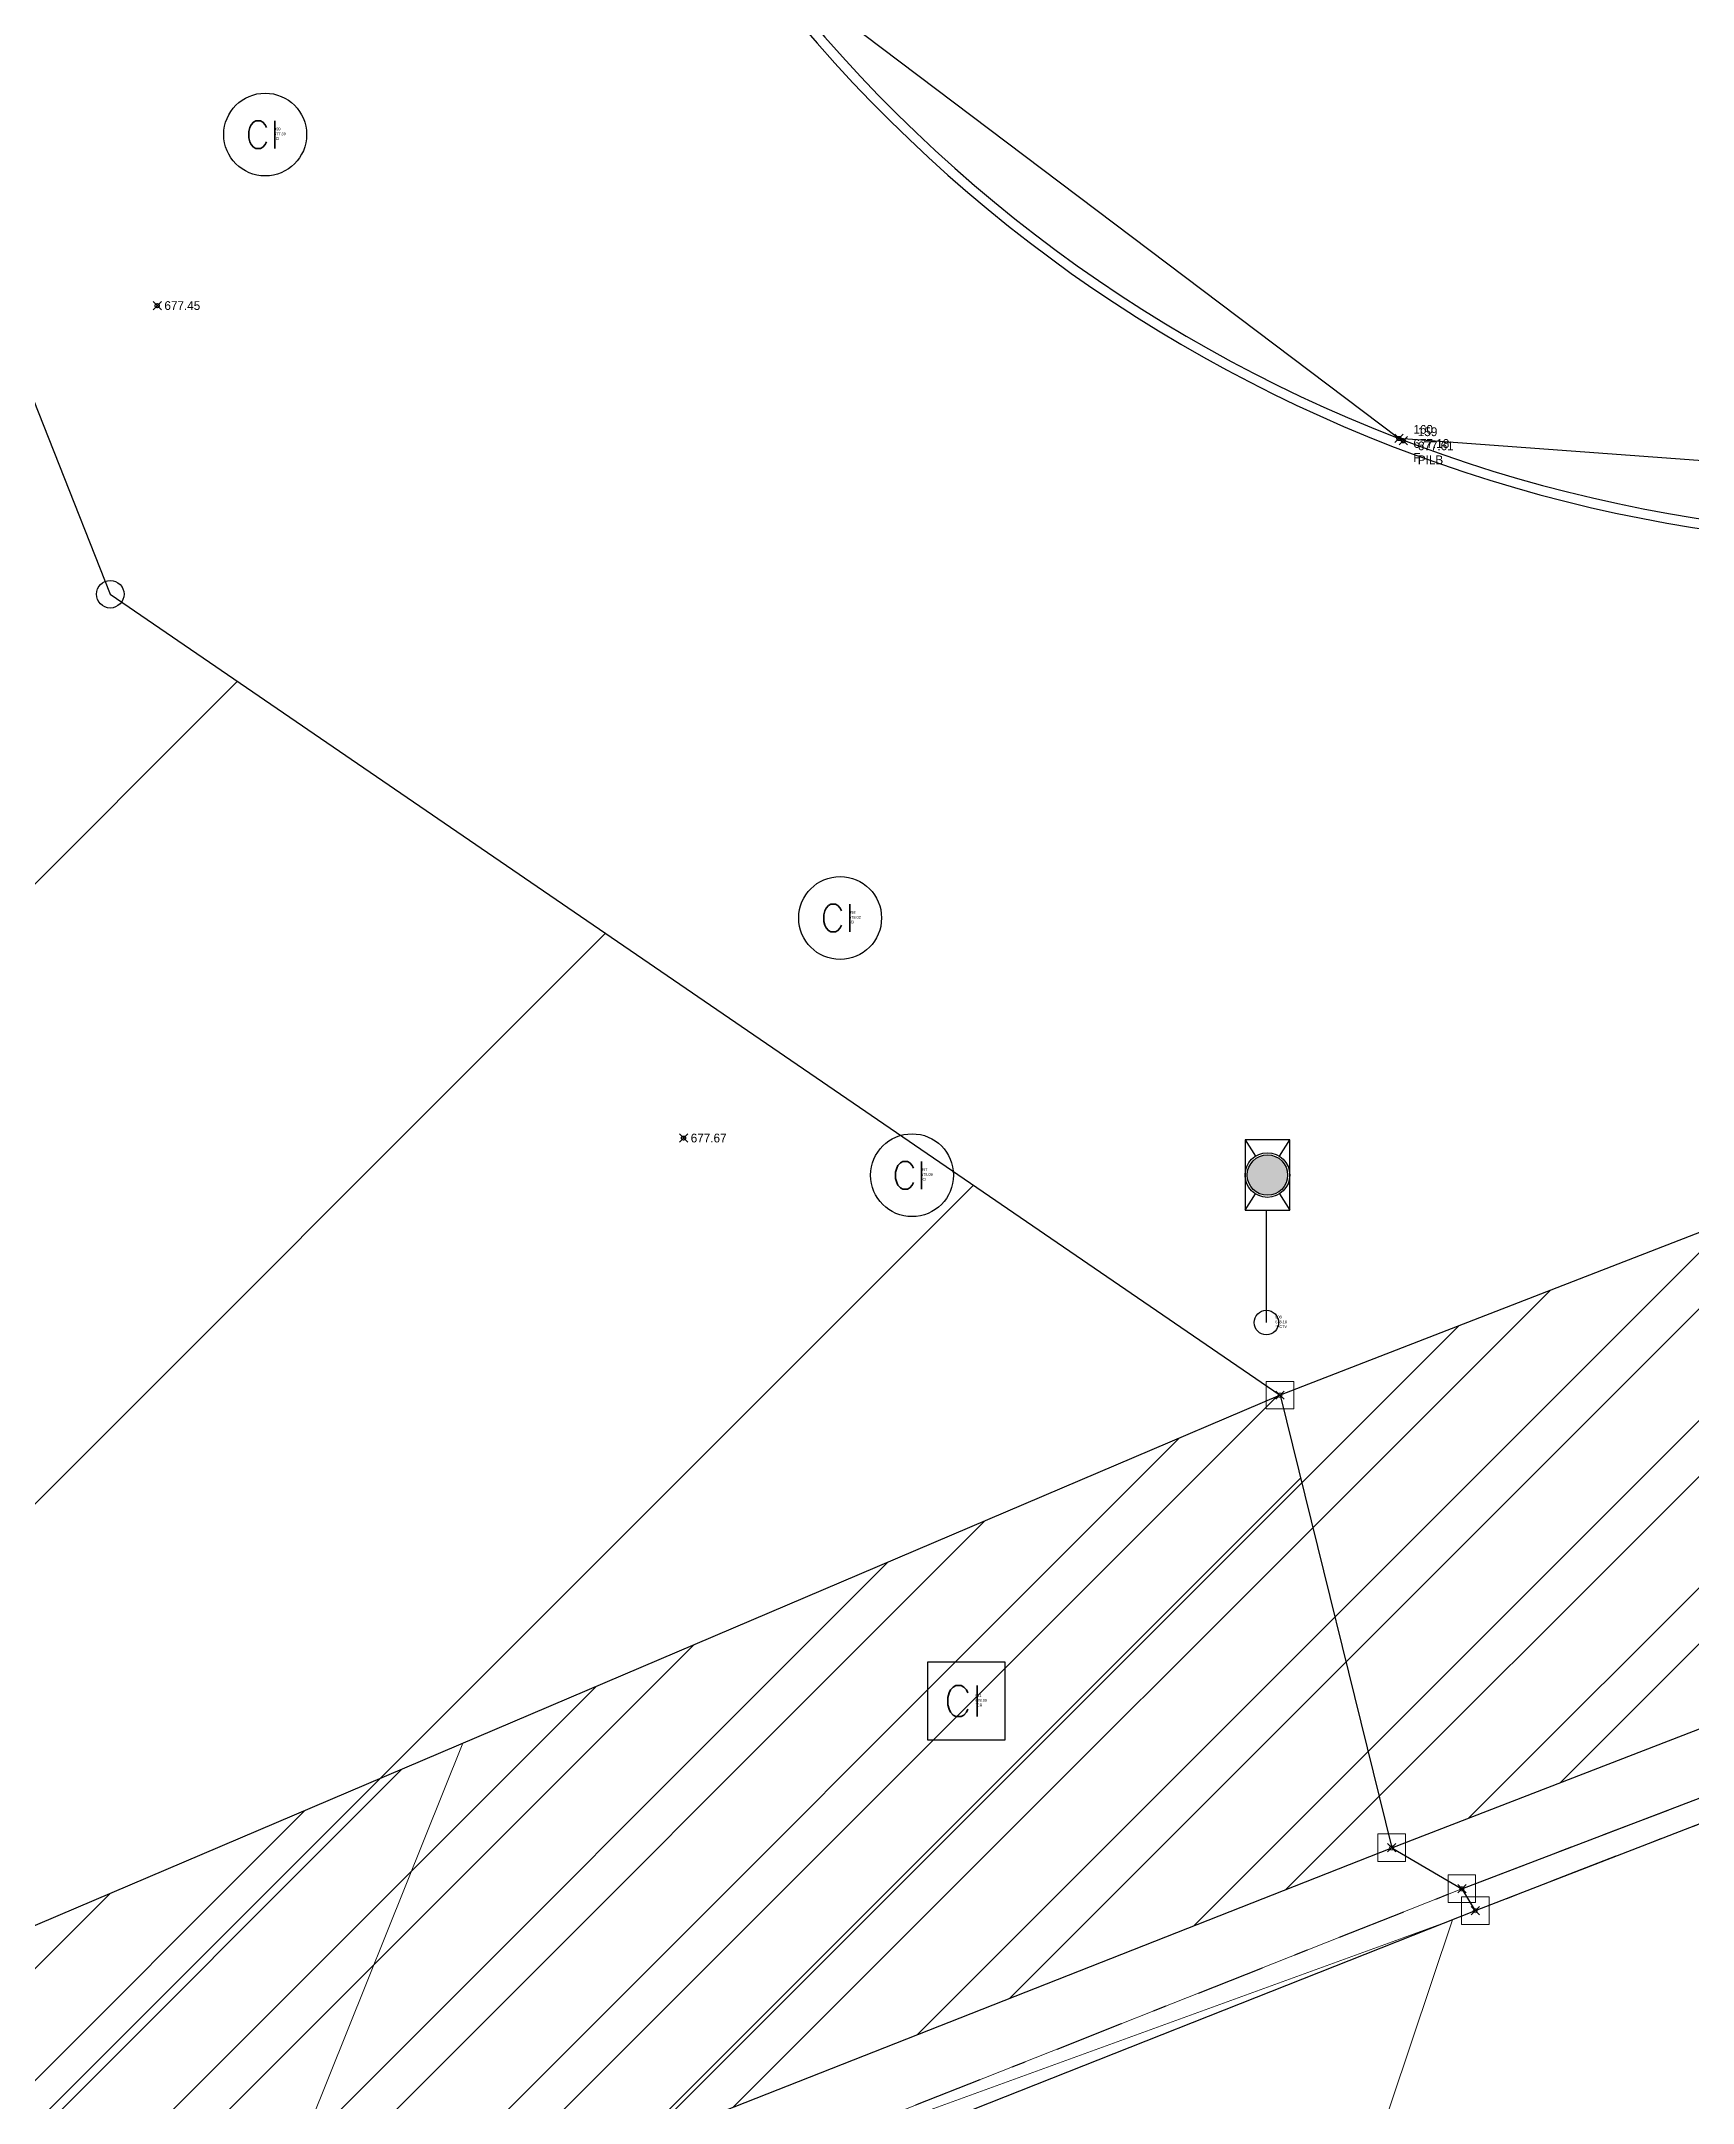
# Model space of a CAD drawing. Extents: x 350769 to 354978, y 6304672 to 6307963.
# Drawn here: x 352608.57 to 352620.53, y 6305463.3 to 6305478.23 of the extents above; entities that cross this region are included whole.
import ezdxf

# ---------------------------------------------------------------- set-up
doc = ezdxf.new("R2010")
doc.units = 0
doc.header["$PDMODE"] = 35
doc.header["$PDSIZE"] = 0.03
doc.linetypes.add('CONTINUOS', pattern=[0])
doc.linetypes.add('JPG_DASHDOT', pattern=[1, 0.5, -0.25, 0, -0.25])
doc.layers.get('0').update_dxf_attribs({"linetype": 'CONTINUOUS'})
for name, color, linetype in [('0-LEVANTAMIENTO 2020.SEP', 252, 'CONTINUOUS'), ('1-MASTIL', 7, 'CONTINUOUS'), ('1-PAVIMENTO', 161, 'CONTINUOUS'), ('1-PILETA', 131, 'CONTINUOUS'), ('1-SOLERA', 212, 'CONTINUOUS'), ('1-VEREDA', 251, 'CONTINUOUS'), ('2-ACHURADO JARDINERA', 252, 'CONTINUOUS'), ('2-ACHURADO MURO', 9, 'CONTINUOUS'), ('2-ACHURADO VEREDA', 252, 'CONTINUOUS'), ('C-TINN', 5, 'CONTINUOUS'), ('C-TOPO - BORDE - 3', 7, 'CONTINUOUS'), ('C-TOPO-MINR', 8, 'CONTINUOUS'), ('TOP-URB-SOLERAS', 2, 'JPG_DASHDOT'), ('V-NODE - 2013', 4, 'CONTINUOUS'), ('V-NODE-TEXT', 1, 'CONTINUOUS'), ('V-NODE-TEXT 2013', 2, 'CONTINUOUS'), ('Z-CI', 253, 'CONTINUOUS'), ('Z-CR', 253, 'CONTINUOUS'), ('Z-PCTV', 253, 'CONTINUOUS')]:
    doc.layers.add(name, color=color, linetype=linetype)
doc.layers.add('0_ASD_TOPOGRAFIA_ELEMENTOS', color=7, linetype='CONTINUOS', lineweight=5, true_color=0xbdbdbd)
doc.styles.add('ROMANS', font='romans.shx', dxfattribs={"width": 0.65})

# ---------------------------------------------------------------- blocks, each defined once
blk = doc.blocks.new('*U296', base_point=(352613.217, 6305470.286))
at = {"layer": 'V-NODE - 2013', "lineweight": -2}
blk.add_point((352613.217, 6305470.286), dxfattribs=at)
at = {"layer": 'V-NODE-TEXT 2013', "color": 0, "linetype": 'ByBlock', "insert": (352613.269, 6305470.286), "char_height": 0.0635, "attachment_point": 4}
blk.add_mtext('677.67', dxfattribs=at)
blk = doc.blocks.new('*U298', base_point=(352609.405, 6305476.315))
at = {"layer": 'V-NODE - 2013', "lineweight": -2}
blk.add_point((352609.405, 6305476.315), dxfattribs=at)
at = {"layer": 'V-NODE-TEXT 2013', "color": 0, "linetype": 'ByBlock', "insert": (352609.457, 6305476.315), "char_height": 0.0635, "attachment_point": 4}
blk.add_mtext('677.45', dxfattribs=at)
blk = doc.blocks.new('*U311', base_point=(352618.43, 6305475.336))
at = {"layer": 'V-NODE - 2013', "lineweight": -2}
blk.add_point((352618.43, 6305475.336), dxfattribs=at)
at = {"layer": 'V-NODE-TEXT 2013', "linetype": 'ByBlock', "char_height": 0.0635}
for s, insert, attachment_point in [('159', (352618.535, 6305475.369), 7), ('677.61', (352618.535, 6305475.331), 1), ('PILB', (352618.535, 6305475.23), 1)]:
    blk.add_mtext(s, dxfattribs=dict(at, insert=insert, attachment_point=attachment_point))
blk = doc.blocks.new('*U403', base_point=(352618.398, 6305475.353))
at = {"layer": 'V-NODE - 2013', "lineweight": -2}
blk.add_point((352618.398, 6305475.353), dxfattribs=at)
at = {"layer": 'V-NODE-TEXT 2013', "linetype": 'ByBlock', "char_height": 0.0635}
for s, insert, attachment_point in [('160', (352618.503, 6305475.386), 7), ('677.18', (352618.503, 6305475.348), 1), ('F', (352618.503, 6305475.247), 1)]:
    blk.add_mtext(s, dxfattribs=dict(at, insert=insert, attachment_point=attachment_point))
blk = doc.blocks.new('PCTV')
at = {"layer": 'Z-PCTV', "true_color": 0xbdbdbd}
h = blk.add_hatch(color=9, dxfattribs=at)
edge = h.paths.add_edge_path()
edge.add_arc((0.045, 6.024), 0.825, 0, 360)
at = {"layer": 'Z-PCTV', "color": 9, "true_color": 0xbdbdbd}
for p, q in [((-0.867, 7.464), (-0.443, 6.794)), ((0.534, 6.794), (0.958, 7.464)), ((-0.867, 4.584), (-0.443, 5.253)), ((0.534, 5.253), (0.958, 4.584)), ((0, 2.055), (0, 4.584)), ((0, 0), (0, 3.88))]:
    blk.add_line(p, q, dxfattribs=at)
blk.add_lwpolyline([(0.958, 4.584), (0.958, 7.464), (-0.867, 7.464), (-0.867, 4.584)], close=True, dxfattribs=at)
for centre, radius in [((0.045, 6.024), 0.912), ((0.045, 6.024), 0.825), ((0, 0), 0.5)]:
    blk.add_circle(centre, radius, dxfattribs=at)
blk = doc.blocks.new('*U721', base_point=(352617.438, 6305468.95))
at = {"layer": 'Z-PCTV', "linetype": 'ByBlock', "lineweight": -2, "xscale": 0.1773176706723187, "yscale": 0.1773176706723187, "zscale": 0.1773176706723187}
blk.add_blockref('PCTV', (352617.438, 6305468.95), dxfattribs=at)
at = {"layer": 'V-NODE-TEXT', "linetype": 'ByBlock', "char_height": 0.02}
for s, insert, attachment_point in [('908', (352617.503, 6305468.99), 4), ('678.19', (352617.503, 6305468.965), 1), ('°PCTV', (352617.503, 6305468.92), 4)]:
    blk.add_mtext(s, dxfattribs=dict(at, insert=insert, attachment_point=attachment_point))
blk = doc.blocks.new('CR')
at = {"layer": 'Z-CR', "color": 9, "true_color": 0xbdbdbd}
for p, q in [((-1.125, 1.125), (-1.125, -1.125)), ((1.125, 1.125), (-1.125, 1.125)), ((1.125, -1.125), (1.125, 1.125)), ((-1.125, -1.125), (1.125, -1.125))]:
    blk.add_line(p, q, dxfattribs=at)
at = {"layer": 'Z-CR', "color": 9, "true_color": 0xbdbdbd, "style": 'ROMANS'}
blk.add_text('CI', height=0.9, dxfattribs=at).set_placement((-0.651, -0.452))
blk = doc.blocks.new('*U784', base_point=(352615.265, 6305466.209))
at = {"layer": 'Z-CI', "linetype": 'ByBlock', "lineweight": -2, "xscale": 0.2499999999999905, "yscale": 0.2499999999999905, "zscale": 0.2499999999999905}
blk.add_blockref('CR', (352615.265, 6305466.209), dxfattribs=at)
at = {"layer": 'V-NODE-TEXT', "linetype": 'ByBlock', "char_height": 0.02}
for s, insert, attachment_point in [('911', (352615.33, 6305466.249), 4), ('678.09', (352615.33, 6305466.224), 1), ('°CR', (352615.33, 6305466.179), 4)]:
    blk.add_mtext(s, dxfattribs=dict(at, insert=insert, attachment_point=attachment_point))
blk = doc.blocks.new('CI')
at = {"layer": 'Z-CI'}
blk.add_circle((0, 0), 1.2, dxfattribs=at)
at = {"layer": 'Z-CI', "style": 'ROMANS'}
blk.add_text('CI', height=0.8, rotation=360, dxfattribs=at).set_placement((-0.579, -0.402))
blk = doc.blocks.new('*U804', base_point=(352614.872, 6305470.017))
at = {"layer": 'Z-CI', "linetype": 'ByBlock', "lineweight": -2, "xscale": 0.25, "yscale": 0.25, "zscale": 0.25}
blk.add_blockref('CI', (352614.872, 6305470.017), dxfattribs=at)
at = {"layer": 'V-NODE-TEXT', "linetype": 'ByBlock', "char_height": 0.02}
for s, insert, attachment_point in [('997', (352614.937, 6305470.057), 4), ('678.09', (352614.937, 6305470.032), 1), ('°CI', (352614.937, 6305469.987), 4)]:
    blk.add_mtext(s, dxfattribs=dict(at, insert=insert, attachment_point=attachment_point))
blk = doc.blocks.new('*U805', base_point=(352614.351, 6305471.88))
at = {"layer": 'Z-CI', "linetype": 'ByBlock', "lineweight": -2, "xscale": 0.25, "yscale": 0.25, "zscale": 0.25}
blk.add_blockref('CI', (352614.351, 6305471.88), dxfattribs=at)
at = {"layer": 'V-NODE-TEXT', "linetype": 'ByBlock', "char_height": 0.02}
for s, insert, attachment_point in [('998', (352614.416, 6305471.92), 4), ('678.02', (352614.416, 6305471.895), 1), ('°CI', (352614.416, 6305471.85), 4)]:
    blk.add_mtext(s, dxfattribs=dict(at, insert=insert, attachment_point=attachment_point))
blk = doc.blocks.new('*U806', base_point=(352610.187, 6305477.554))
at = {"layer": 'Z-CI', "linetype": 'ByBlock', "lineweight": -2, "xscale": 0.25, "yscale": 0.25, "zscale": 0.25}
blk.add_blockref('CI', (352610.187, 6305477.554), dxfattribs=at)
at = {"layer": 'V-NODE-TEXT', "linetype": 'ByBlock', "char_height": 0.02}
for s, insert, attachment_point in [('999', (352610.252, 6305477.594), 4), ('677.39', (352610.252, 6305477.569), 1), ('°CI', (352610.252, 6305477.524), 4)]:
    blk.add_mtext(s, dxfattribs=dict(at, insert=insert, attachment_point=attachment_point))
blk = doc.blocks.new('*U4542', base_point=(352613.217, 6305470.286))
at = {"layer": 'V-NODE - 2013', "lineweight": -2}
blk.add_point((352613.217, 6305470.286), dxfattribs=at)
at = {"layer": 'V-NODE-TEXT 2013', "color": 0, "linetype": 'ByBlock', "insert": (352613.269, 6305470.286), "char_height": 0.0635, "attachment_point": 4}
blk.add_mtext('677.67', dxfattribs=at)
blk = doc.blocks.new('*U4544', base_point=(352609.405, 6305476.315))
at = {"layer": 'V-NODE - 2013', "lineweight": -2}
blk.add_point((352609.405, 6305476.315), dxfattribs=at)
at = {"layer": 'V-NODE-TEXT 2013', "color": 0, "linetype": 'ByBlock', "insert": (352609.457, 6305476.315), "char_height": 0.0635, "attachment_point": 4}
blk.add_mtext('677.45', dxfattribs=at)
blk = doc.blocks.new('*U4557', base_point=(352618.43, 6305475.336))
at = {"layer": 'V-NODE - 2013', "lineweight": -2}
blk.add_point((352618.43, 6305475.336), dxfattribs=at)
at = {"layer": 'V-NODE-TEXT 2013', "linetype": 'ByBlock', "char_height": 0.0635}
for s, insert, attachment_point in [('159', (352618.535, 6305475.369), 7), ('677.61', (352618.535, 6305475.331), 1), ('PILB', (352618.535, 6305475.23), 1)]:
    blk.add_mtext(s, dxfattribs=dict(at, insert=insert, attachment_point=attachment_point))
blk = doc.blocks.new('*U4652', base_point=(352618.398, 6305475.353))
at = {"layer": 'V-NODE - 2013', "lineweight": -2}
blk.add_point((352618.398, 6305475.353), dxfattribs=at)
at = {"layer": 'V-NODE-TEXT 2013', "linetype": 'ByBlock', "char_height": 0.0635}
for s, insert, attachment_point in [('160', (352618.503, 6305475.386), 7), ('677.18', (352618.503, 6305475.348), 1), ('F', (352618.503, 6305475.247), 1)]:
    blk.add_mtext(s, dxfattribs=dict(at, insert=insert, attachment_point=attachment_point))
blk = doc.blocks.new('*U4997', base_point=(352617.438, 6305468.95))
at = {"layer": 'Z-PCTV', "linetype": 'ByBlock', "lineweight": -2, "xscale": 0.1773176706723187, "yscale": 0.1773176706723187, "zscale": 0.1773176706723187}
blk.add_blockref('PCTV', (352617.438, 6305468.95), dxfattribs=at)
at = {"layer": 'V-NODE-TEXT', "linetype": 'ByBlock', "char_height": 0.02}
for s, insert, attachment_point in [('908', (352617.503, 6305468.99), 4), ('678.19', (352617.503, 6305468.965), 1), ('°PCTV', (352617.503, 6305468.92), 4)]:
    blk.add_mtext(s, dxfattribs=dict(at, insert=insert, attachment_point=attachment_point))
blk = doc.blocks.new('*U5063', base_point=(352615.265, 6305466.209))
at = {"layer": 'Z-CI', "linetype": 'ByBlock', "lineweight": -2, "xscale": 0.2499999999999905, "yscale": 0.2499999999999905, "zscale": 0.2499999999999905}
blk.add_blockref('CR', (352615.265, 6305466.209), dxfattribs=at)
at = {"layer": 'V-NODE-TEXT', "linetype": 'ByBlock', "char_height": 0.02}
for s, insert, attachment_point in [('911', (352615.33, 6305466.249), 4), ('678.09', (352615.33, 6305466.224), 1), ('°CR', (352615.33, 6305466.179), 4)]:
    blk.add_mtext(s, dxfattribs=dict(at, insert=insert, attachment_point=attachment_point))
blk = doc.blocks.new('*U5083', base_point=(352614.872, 6305470.017))
at = {"layer": 'Z-CI', "linetype": 'ByBlock', "lineweight": -2, "xscale": 0.25, "yscale": 0.25, "zscale": 0.25}
blk.add_blockref('CI', (352614.872, 6305470.017), dxfattribs=at)
at = {"layer": 'V-NODE-TEXT', "linetype": 'ByBlock', "char_height": 0.02}
for s, insert, attachment_point in [('997', (352614.937, 6305470.057), 4), ('678.09', (352614.937, 6305470.032), 1), ('°CI', (352614.937, 6305469.987), 4)]:
    blk.add_mtext(s, dxfattribs=dict(at, insert=insert, attachment_point=attachment_point))
blk = doc.blocks.new('*U5084', base_point=(352614.351, 6305471.88))
at = {"layer": 'Z-CI', "linetype": 'ByBlock', "lineweight": -2, "xscale": 0.25, "yscale": 0.25, "zscale": 0.25}
blk.add_blockref('CI', (352614.351, 6305471.88), dxfattribs=at)
at = {"layer": 'V-NODE-TEXT', "linetype": 'ByBlock', "char_height": 0.02}
for s, insert, attachment_point in [('998', (352614.416, 6305471.92), 4), ('678.02', (352614.416, 6305471.895), 1), ('°CI', (352614.416, 6305471.85), 4)]:
    blk.add_mtext(s, dxfattribs=dict(at, insert=insert, attachment_point=attachment_point))
blk = doc.blocks.new('*U5085', base_point=(352610.187, 6305477.554))
at = {"layer": 'Z-CI', "linetype": 'ByBlock', "lineweight": -2, "xscale": 0.25, "yscale": 0.25, "zscale": 0.25}
blk.add_blockref('CI', (352610.187, 6305477.554), dxfattribs=at)
at = {"layer": 'V-NODE-TEXT', "linetype": 'ByBlock', "char_height": 0.02}
for s, insert, attachment_point in [('999', (352610.252, 6305477.594), 4), ('677.39', (352610.252, 6305477.569), 1), ('°CI', (352610.252, 6305477.524), 4)]:
    blk.add_mtext(s, dxfattribs=dict(at, insert=insert, attachment_point=attachment_point))
blk = doc.blocks.new('TOPOGRAFIA')
at = {"layer": '2-ACHURADO MURO', "lineweight": 0, "true_color": 0xbdbdbd}
h = blk.add_hatch(dxfattribs=at)
h.set_pattern_fill('ANSI31', color=9, scale=0.02)
h.set_pattern_definition([(45, (38000, -3000), (-0.04490128060535, 0.04490128060535), [])])
edge = h.paths.add_edge_path()
edge.add_arc((390686.958, 6302480.988), 85.486, 148.94138, 154.63)
edge.add_arc((390688.575, 6302480.222), 87.275, 154.63, 164.88873)
edge.add_arc((390663.67, 6302486.226), 61.671, 164.24199, 179.28908)
edge.add_arc((390672.25, 6302486.28), 70.25, 179.42038, 191.87965)
edge.add_line((390603.505, 6302471.819), (390605.764, 6302463.41))
edge.add_line((390605.764, 6302463.41), (390606, 6302463.511))
edge.add_line((390606, 6302463.511), (390603.754, 6302471.873))
edge.add_arc((390672.255, 6302486.276), 70, 179.42062, 191.87401, ccw=False)
edge.add_arc((390663.675, 6302486.221), 61.421, 164.24068, 179.28881, ccw=False)
edge.add_arc((390688.58, 6302480.217), 87.025, 154.63, 164.88966, ccw=False)
edge.add_arc((390686.963, 6302480.984), 85.236, 148.94138, 154.63, ccw=False)
edge.add_line((390613.947, 6302524.959), (390613.727, 6302525.092))
at = {"layer": '1-MASTIL', "color": 9, "lineweight": 0, "true_color": 0xbdbdbd}
blk.add_circle((390609.065, 6302474.225), 0.1, dxfattribs=at)
at = {"layer": '1-PAVIMENTO', "color": 9, "true_color": 0xbdbdbd, "flags": 128}
blk.add_lwpolyline([(390778.751, 6302530.032, -0.004368), (390768.267, 6302525.571, 0.017812), (390748.137, 6302516.18, -0.016795), (390731.276, 6302508.927), (390726.567, 6302507.074), (390714.466, 6302502.374), (390703.285, 6302497.911), (390690.552, 6302492.881), (390678.164, 6302488.008), (390664.311, 6302482.545), (390652.539, 6302477.903), (390642.641, 6302473.994), (390634.116, 6302470.602), (390625.019, 6302467.041), (390618.951, 6302464.69)], format="xyb", dxfattribs=at)
at = {"layer": '1-PAVIMENTO', "color": 9, "lineweight": 0, "true_color": 0xbdbdbd, "flags": 128}
blk.add_lwpolyline([(390441.522, 6302394.629), (390452.503, 6302398.982), (390458.213, 6302401.216), (390468.05, 6302405.104), (390476.439, 6302408.401), (390481.682, 6302410.475), (390490.722, 6302414.053), (390503.01, 6302418.889), (390512.509, 6302422.629), (390523.045, 6302426.8), (390532.693, 6302430.631), (390541.368, 6302434.036), (390559.984, 6302441.387), (390574.209, 6302447), (390587.598, 6302452.326), (390599.579, 6302457.023), (390608.801, 6302460.676), (390618.951, 6302464.69)], dxfattribs=at)
at = {"layer": '1-PILETA', "color": 9, "lineweight": 0, "true_color": 0xbdbdbd, "flags": 128}
for points in [[(390627.598, 6302516.285), (390622.34, 6302512.96, 0.07311), (390615.669, 6302505.887, 0.11119), (390611.055, 6302492.27, 0.164914), (390613.693, 6302478.822, 0.294846), (390624.525, 6302474.835, 0.194434), (390631.856, 6302479.984, -0.12116), (390638.475, 6302485.755, -0.12116)], [(390627.64, 6302516.232), (390622.381, 6302512.903, 0.073066), (390615.728, 6302505.849, 0.111181), (390611.125, 6302492.262, 0.164873), (390613.752, 6302478.861, 0.294728), (390624.509, 6302474.903, 0.194457), (390631.798, 6302480.023, -0.121179), (390638.443, 6302485.817, -0.144433)]]:
    blk.add_lwpolyline(points, format="xyb", dxfattribs=at)
at = {"layer": '1-SOLERA', "color": 9, "lineweight": 0, "true_color": 0xbdbdbd}
blk.add_line((390608.764, 6302460.854), (390618.854, 6302464.849), dxfattribs=at)
at = {"layer": '1-SOLERA', "color": 9, "true_color": 0xbdbdbd, "flags": 128}
blk.add_lwpolyline([(390618.854, 6302464.849), (390625.021, 6302467.203), (390634.071, 6302470.766), (390642.562, 6302474.132), (390652.485, 6302478.053), (390662.476, 6302481.993), (390676.698, 6302487.613), (390690.563, 6302493.092), (390703.274, 6302498.078), (390714.385, 6302502.511), (390726.509, 6302507.211), (390731.347, 6302509.152, 0.022188), (390748.051, 6302516.349, -0.013992), (390768.25, 6302525.771, -0.000879), (390778.682, 6302530.165, -0.008748)], format="xyb", dxfattribs=at)
at = {"layer": '1-VEREDA', "color": 9, "true_color": 0xbdbdbd, "flags": 128}
blk.add_lwpolyline([(390688.808, 6302496.674), (390675.378, 6302491.326), (390662.77, 6302486.309), (390650.76, 6302481.531), (390641.08, 6302477.675), (390632.611, 6302474.335), (390623.668, 6302470.801), (390617.537, 6302468.424), (390605.764, 6302463.41), (390608.355, 6302461.211), (390618.346, 6302465.146), (390624.871, 6302467.668), (390633.825, 6302471.211), (390642.415, 6302474.593), (390652.307, 6302478.512), (390664.168, 6302483.169), (390676.565, 6302488.051), (390690.331, 6302493.466)], dxfattribs=at)
at = {"layer": 'C-TINN', "color": 9, "linetype": 'Continuous', "lineweight": 0, "true_color": 0xbdbdbd}
for points, elevation in [([(390617.437, 6302468.324), (390617.437, 6302468.524), (390617.637, 6302468.524), (390617.637, 6302468.324), (390617.437, 6302468.324)], 678.185), ([(390618.246, 6302465.046), (390618.246, 6302465.246), (390618.446, 6302465.246), (390618.446, 6302465.046), (390618.246, 6302465.046)], 678.189), ([(390618.754, 6302464.749), (390618.754, 6302464.949), (390618.954, 6302464.949), (390618.954, 6302464.749), (390618.754, 6302464.749)], 678.12), ([(390618.851, 6302464.59), (390618.851, 6302464.79), (390619.051, 6302464.79), (390619.051, 6302464.59), (390618.851, 6302464.59)], 678.004)]:
    blk.add_lwpolyline(points, dxfattribs=dict(at, elevation=elevation))
for p in [(390617.537, 6302468.424, 678.185), (390618.346, 6302465.146, 678.189), (390618.854, 6302464.849, 678.12), (390618.951, 6302464.69, 678.004)]:
    blk.add_point(p, dxfattribs=at)
at = {"layer": 'C-TOPO - BORDE - 3', "color": 9, "true_color": 0xbdbdbd, "elevation": 679.37, "flags": 128}
blk.add_lwpolyline([(390688.808, 6302496.674), (390675.378, 6302491.326), (390662.77, 6302486.309), (390650.76, 6302481.531), (390641.08, 6302477.675), (390632.611, 6302474.335), (390624.452, 6302474.813), (390624.509, 6302474.903), (390618.398, 6302475.353), (390613.752, 6302478.861), (390611.347, 6302485.278), (390611.125, 6302492.262), (390612.612, 6302499.135), (390615.728, 6302505.849), (390620.024, 6302510.854), (390622.381, 6302512.903), (390627.64, 6302516.232), (390630.852, 6302517.681), (390636.674, 6302518.961)], dxfattribs=at)
at = {"layer": 'C-TOPO-MINR', "color": 9, "linetype": 'Continuous', "lineweight": 0, "true_color": 0xbdbdbd, "elevation": 678}
blk.add_lwpolyline([(390622.065, 6302448.321), (390615.269, 6302445.85), (390615.103, 6302452.224), (390614.722, 6302455.215), (390616.986, 6302456.159), (390619.639, 6302457.273), (390620.457, 6302457.62), (390621.378, 6302457.999), (390618.899, 6302459.165), (390617.568, 6302459.878), (390617.169, 6302460.157), (390617.443, 6302460.62), (390618.787, 6302464.625), (390618.429, 6302464.493), (390612.613, 6302462.378), (390611.46, 6302462.062), (390610.511, 6302462.06), (390610.37, 6302462.794), (390611.619, 6302465.903)], dxfattribs=at)
at = {"color": 9, "lineweight": 0, "true_color": 0xbdbdbd}
for name, p in [('*U4544', (390609.405, 6302476.315)), ('*U4652', (390618.398, 6302475.353)), ('*U4557', (390618.43, 6302475.336)), ('*U4542', (390613.217, 6302470.286))]:
    blk.add_blockref(name, p, dxfattribs=at)
at = {"layer": 'Z-CI', "color": 9, "lineweight": 0, "true_color": 0xbdbdbd}
for name, p in [('*U5085', (390610.187, 6302477.554)), ('*U5084', (390614.351, 6302471.88)), ('*U5083', (390614.872, 6302470.017))]:
    blk.add_blockref(name, p, dxfattribs=at)
at = {"layer": 'Z-CR', "color": 9, "lineweight": 0, "true_color": 0xbdbdbd}
blk.add_blockref('*U5063', (390615.265, 6302466.209), dxfattribs=at)
at = {"layer": 'Z-PCTV', "color": 9, "lineweight": 0, "true_color": 0xbdbdbd}
blk.add_blockref('*U4997', (390617.438, 6302468.95), dxfattribs=at)

msp = doc.modelspace()

# ---------------------------------------------------------------- hatches: boundary and pattern name
at = {"layer": '0-LEVANTAMIENTO 2020.SEP'}
h = msp.add_hatch(dxfattribs=at)
h.set_pattern_fill('ANSI31', color=252)
h.paths.add_polyline_path([(352458.213, 6305401.216), (352452.503, 6305398.982), (352452.816, 6305399.28), (352452.609, 6305399.636), (352451.638, 6305400.227), (352457.678, 6305402.577), (352457.689, 6305402.79), (352457.683, 6305402.996), (352454.252, 6305411.685), (352450.931, 6305420.069), (352447.151, 6305429.404), (352442.008, 6305442.347), (352436.835, 6305455.304), (352430.757, 6305470.685), (352440.792, 6305475.07), (352451.682, 6305479.894), (352465.771, 6305486.18), (352480.216, 6305492.535), (352496.407, 6305499.712), (352513.657, 6305507.299), (352529.161, 6305514.161), (352541.959, 6305519.8), (352561.927, 6305528.675), (352571.449, 6305540.268), (352583.647, 6305555.178), (352598.213, 6305545.789), (352605.453, 6305541.805), (352602.222, 6305538.721), (352606.073, 6305535.813), (352608.645, 6305532.42), (352608.792, 6305532.234), (352608.857, 6305528.43), (352613.727, 6305525.092), (352613.927, 6305524.926), (352609.716, 6305517.616), (352604.317, 6305502.974), (352607.353, 6305483.644), (352606.958, 6305479.393), (352608.039, 6305476.818), (352609.065, 6305474.225), (352617.537, 6305468.424), (352618.346, 6305465.146), (352618.854, 6305464.849), (352618.951, 6305464.69), (352608.801, 6305460.676), (352599.579, 6305457.023), (352587.598, 6305452.326), (352574.209, 6305447), (352559.984, 6305441.387), (352541.368, 6305434.036), (352532.693, 6305430.631), (352523.045, 6305426.8), (352512.509, 6305422.629), (352503.01, 6305418.889), (352490.722, 6305414.053), (352481.682, 6305410.475), (352476.439, 6305408.401), (352468.05, 6305405.104)])
at = {"layer": '2-ACHURADO JARDINERA'}
h = msp.add_hatch(dxfattribs=at)
h.set_pattern_fill('CROSS', color=256, scale=0.25)
h.paths.add_polyline_path([(352807.58, 6305421.813), (352857.313, 6305432.478), (352902.068, 6305442.569), (352944.352, 6305451.754), (352994.7, 6305463.164), (353046.903, 6305475.514), (353092.39, 6305485.729), (353145.758, 6305497.876), (353144.258, 6305503.395), (353100.244, 6305493.41), (353059.279, 6305483.986), (353001.811, 6305470.928), (352950.675, 6305459.264), (352912.85, 6305450.546), (352850.724, 6305436.562), (352806.099, 6305426.903), (352769.806, 6305419.924), (352732.226, 6305412.88), (352692.279, 6305405.033), (352665.568, 6305399.969), (352618.739, 6305391.031, 0.354627), (352616.291, 6305386.209), (352665.262, 6305394.306), (352713.933, 6305403.621), (352757.54, 6305411.682)])
at = {"layer": '2-ACHURADO MURO'}
h = msp.add_hatch(dxfattribs=at)
h.set_pattern_fill('ANSI31', color=256, scale=0.02)
h.set_pattern_definition([(45, (0, 0), (-0.04490128060535, 0.04490128060535), [])])
edge = h.paths.add_edge_path()
edge.add_arc((352686.958, 6305480.988), 85.486, 148.94138, 154.63)
edge.add_arc((352688.575, 6305480.222), 87.275, 154.63, 164.88873)
edge.add_arc((352663.67, 6305486.226), 61.671, 164.24199, 179.28908)
edge.add_arc((352672.25, 6305486.28), 70.25, 179.42038, 191.87965)
edge.add_line((352603.505, 6305471.819), (352605.764, 6305463.41))
edge.add_line((352605.764, 6305463.41), (352606, 6305463.511))
edge.add_line((352606, 6305463.511), (352603.754, 6305471.873))
edge.add_arc((352672.255, 6305486.276), 70, 179.42062, 191.87401, ccw=False)
edge.add_arc((352663.675, 6305486.221), 61.421, 164.24068, 179.28881, ccw=False)
edge.add_arc((352688.58, 6305480.217), 87.025, 154.63, 164.88966, ccw=False)
edge.add_arc((352686.963, 6305480.984), 85.236, 148.94138, 154.63, ccw=False)
edge.add_line((352613.947, 6305524.959), (352613.727, 6305525.092))
at = {"layer": '2-ACHURADO VEREDA'}
h = msp.add_hatch(dxfattribs=at)
h.set_pattern_fill('ANSI32', color=256, scale=0.09)
h.paths.add_polyline_path([(352778.513, 6305530.641), (352778.682, 6305530.165, 0.30076), (352781.877, 6305535.88), (352781.417, 6305539.545), (352780.967, 6305539.483), (352779.696, 6305548.344), (352778.207, 6305548.171), (352779.429, 6305539.404), (352778.4, 6305538.745), (352779.051, 6305534.166), (352777.12, 6305533.349), (352776.949, 6305533.635), (352767.175, 6305529.661), (352757.695, 6305525.376), (352748.002, 6305520.893), (352737.888, 6305516.144), (352730.032, 6305512.591), (352725.232, 6305511.131), (352711.741, 6305505.751), (352701.822, 6305501.812), (352688.808, 6305496.674), (352675.378, 6305491.326), (352662.77, 6305486.309), (352650.76, 6305481.531), (352641.08, 6305477.675), (352632.611, 6305474.335), (352623.668, 6305470.801), (352617.537, 6305468.424), (352605.764, 6305463.41), (352608.355, 6305461.211), (352618.346, 6305465.146), (352624.871, 6305467.668), (352633.825, 6305471.211), (352642.415, 6305474.593), (352652.307, 6305478.512), (352664.168, 6305483.169), (352676.565, 6305488.051), (352690.331, 6305493.466), (352703.095, 6305498.55), (352713.345, 6305502.582), (352726.41, 6305507.725), (352731.324, 6305509.731), (352740.236, 6305513.341), (352747.826, 6305516.788), (352758.93, 6305522.123), (352768.406, 6305526.356)])

# ---------------------------------------------------------------- linework, layer by layer
at = {"layer": '0-LEVANTAMIENTO 2020.SEP', "flags": 128}
msp.add_lwpolyline([(352583.647, 6305555.178), (352598.213, 6305545.789), (352605.453, 6305541.805), (352602.222, 6305538.721), (352606.073, 6305535.813), (352608.645, 6305532.42), (352608.792, 6305532.234), (352608.857, 6305528.43), (352613.727, 6305525.092), (352613.927, 6305524.926), (352609.716, 6305517.616), (352604.317, 6305502.974), (352607.353, 6305483.644), (352606.958, 6305479.393), (352608.039, 6305476.818), (352609.065, 6305474.225), (352617.537, 6305468.424), (352618.346, 6305465.146), (352618.854, 6305464.849), (352618.951, 6305464.69), (352608.801, 6305460.676), (352599.579, 6305457.023), (352587.598, 6305452.326)], dxfattribs=at)
at = {"layer": '1-MASTIL'}
msp.add_circle((352609.065, 6305474.225), 0.1, dxfattribs=at)
at = {"layer": '1-PILETA', "flags": 128}
for points in [[(352627.598, 6305516.285), (352622.34, 6305512.96, 0.07311), (352615.669, 6305505.887, 0.11119), (352611.055, 6305492.27, 0.164914), (352613.693, 6305478.822, 0.294846), (352624.525, 6305474.835, 0.194434), (352631.856, 6305479.984, -0.12116), (352638.475, 6305485.755, -0.12116)], [(352627.64, 6305516.232), (352622.381, 6305512.903, 0.073066), (352615.728, 6305505.849, 0.111181), (352611.125, 6305492.262, 0.164873), (352613.752, 6305478.861, 0.294728), (352624.509, 6305474.903, 0.194457), (352631.798, 6305480.023, -0.121179), (352638.443, 6305485.817, -0.144433)]]:
    msp.add_lwpolyline(points, format="xyb", dxfattribs=at)
at = {"layer": '1-VEREDA', "flags": 128}
msp.add_lwpolyline([(352688.808, 6305496.674), (352675.378, 6305491.326), (352662.77, 6305486.309), (352650.76, 6305481.531), (352641.08, 6305477.675), (352632.611, 6305474.335), (352623.668, 6305470.801), (352617.537, 6305468.424), (352605.764, 6305463.41), (352608.355, 6305461.211), (352618.346, 6305465.146), (352624.871, 6305467.668), (352633.825, 6305471.211), (352642.415, 6305474.593), (352652.307, 6305478.512), (352664.168, 6305483.169), (352676.565, 6305488.051), (352690.331, 6305493.466)], dxfattribs=at)
at = {"layer": 'C-TOPO - BORDE - 3', "elevation": 679.37, "flags": 128}
msp.add_lwpolyline([(352688.808, 6305496.674), (352675.378, 6305491.326), (352662.77, 6305486.309), (352650.76, 6305481.531), (352641.08, 6305477.675), (352632.611, 6305474.335), (352624.452, 6305474.813), (352624.509, 6305474.903), (352618.398, 6305475.353), (352613.752, 6305478.861), (352611.347, 6305485.278), (352611.125, 6305492.262), (352612.612, 6305499.135), (352615.728, 6305505.849), (352620.024, 6305510.854), (352622.381, 6305512.903), (352627.64, 6305516.232), (352630.852, 6305517.681), (352636.674, 6305518.961)], dxfattribs=at)
at = {"layer": 'TOP-URB-SOLERAS'}
msp.add_line((352608.764, 6305460.854), (352618.854, 6305464.849), dxfattribs=at)
at = {"layer": 'TOP-URB-SOLERAS', "flags": 128}
for points in [[(352618.854, 6305464.849), (352625.021, 6305467.203), (352634.071, 6305470.766), (352642.562, 6305474.132), (352652.485, 6305478.053), (352662.476, 6305481.993), (352676.698, 6305487.613), (352690.563, 6305493.092), (352703.274, 6305498.078), (352714.385, 6305502.511), (352726.509, 6305507.211), (352731.347, 6305509.152, 0.022188), (352748.051, 6305516.349, -0.013992), (352768.25, 6305525.771, -0.000879), (352778.682, 6305530.165, -0.008748)], [(352778.751, 6305530.032, -0.004368), (352768.267, 6305525.571, 0.017812), (352748.137, 6305516.18, -0.016795), (352731.276, 6305508.927), (352726.567, 6305507.074), (352714.466, 6305502.374), (352703.285, 6305497.911), (352690.552, 6305492.881), (352678.164, 6305488.008), (352664.311, 6305482.545), (352652.539, 6305477.903), (352642.641, 6305473.994), (352634.116, 6305470.602), (352625.019, 6305467.041), (352618.951, 6305464.69)]]:
    msp.add_lwpolyline(points, format="xyb", dxfattribs=at)

# ---------------------------------------------------------------- block references
for name, p in [('*U298', (352609.405, 6305476.315)), ('*U403', (352618.398, 6305475.353)), ('*U311', (352618.43, 6305475.336)), ('*U296', (352613.217, 6305470.286))]:
    msp.add_blockref(name, p)
at = {"layer": 'Z-CI'}
for name, p in [('*U806', (352610.187, 6305477.554)), ('*U805', (352614.351, 6305471.88)), ('*U804', (352614.872, 6305470.017))]:
    msp.add_blockref(name, p, dxfattribs=at)
at = {"layer": 'Z-CR'}
msp.add_blockref('*U784', (352615.265, 6305466.209), dxfattribs=at)
at = {"layer": 'Z-PCTV'}
msp.add_blockref('*U721', (352617.438, 6305468.95), dxfattribs=at)

# ---------------------------------------------------------------- next in the draw order: block references
at = {"layer": '0_ASD_TOPOGRAFIA_ELEMENTOS', "color": 30, "true_color": 0xf26507}
msp.add_blockref('TOPOGRAFIA', (-38000, 3000), dxfattribs=at)

doc.saveas('drawing.dxf')
